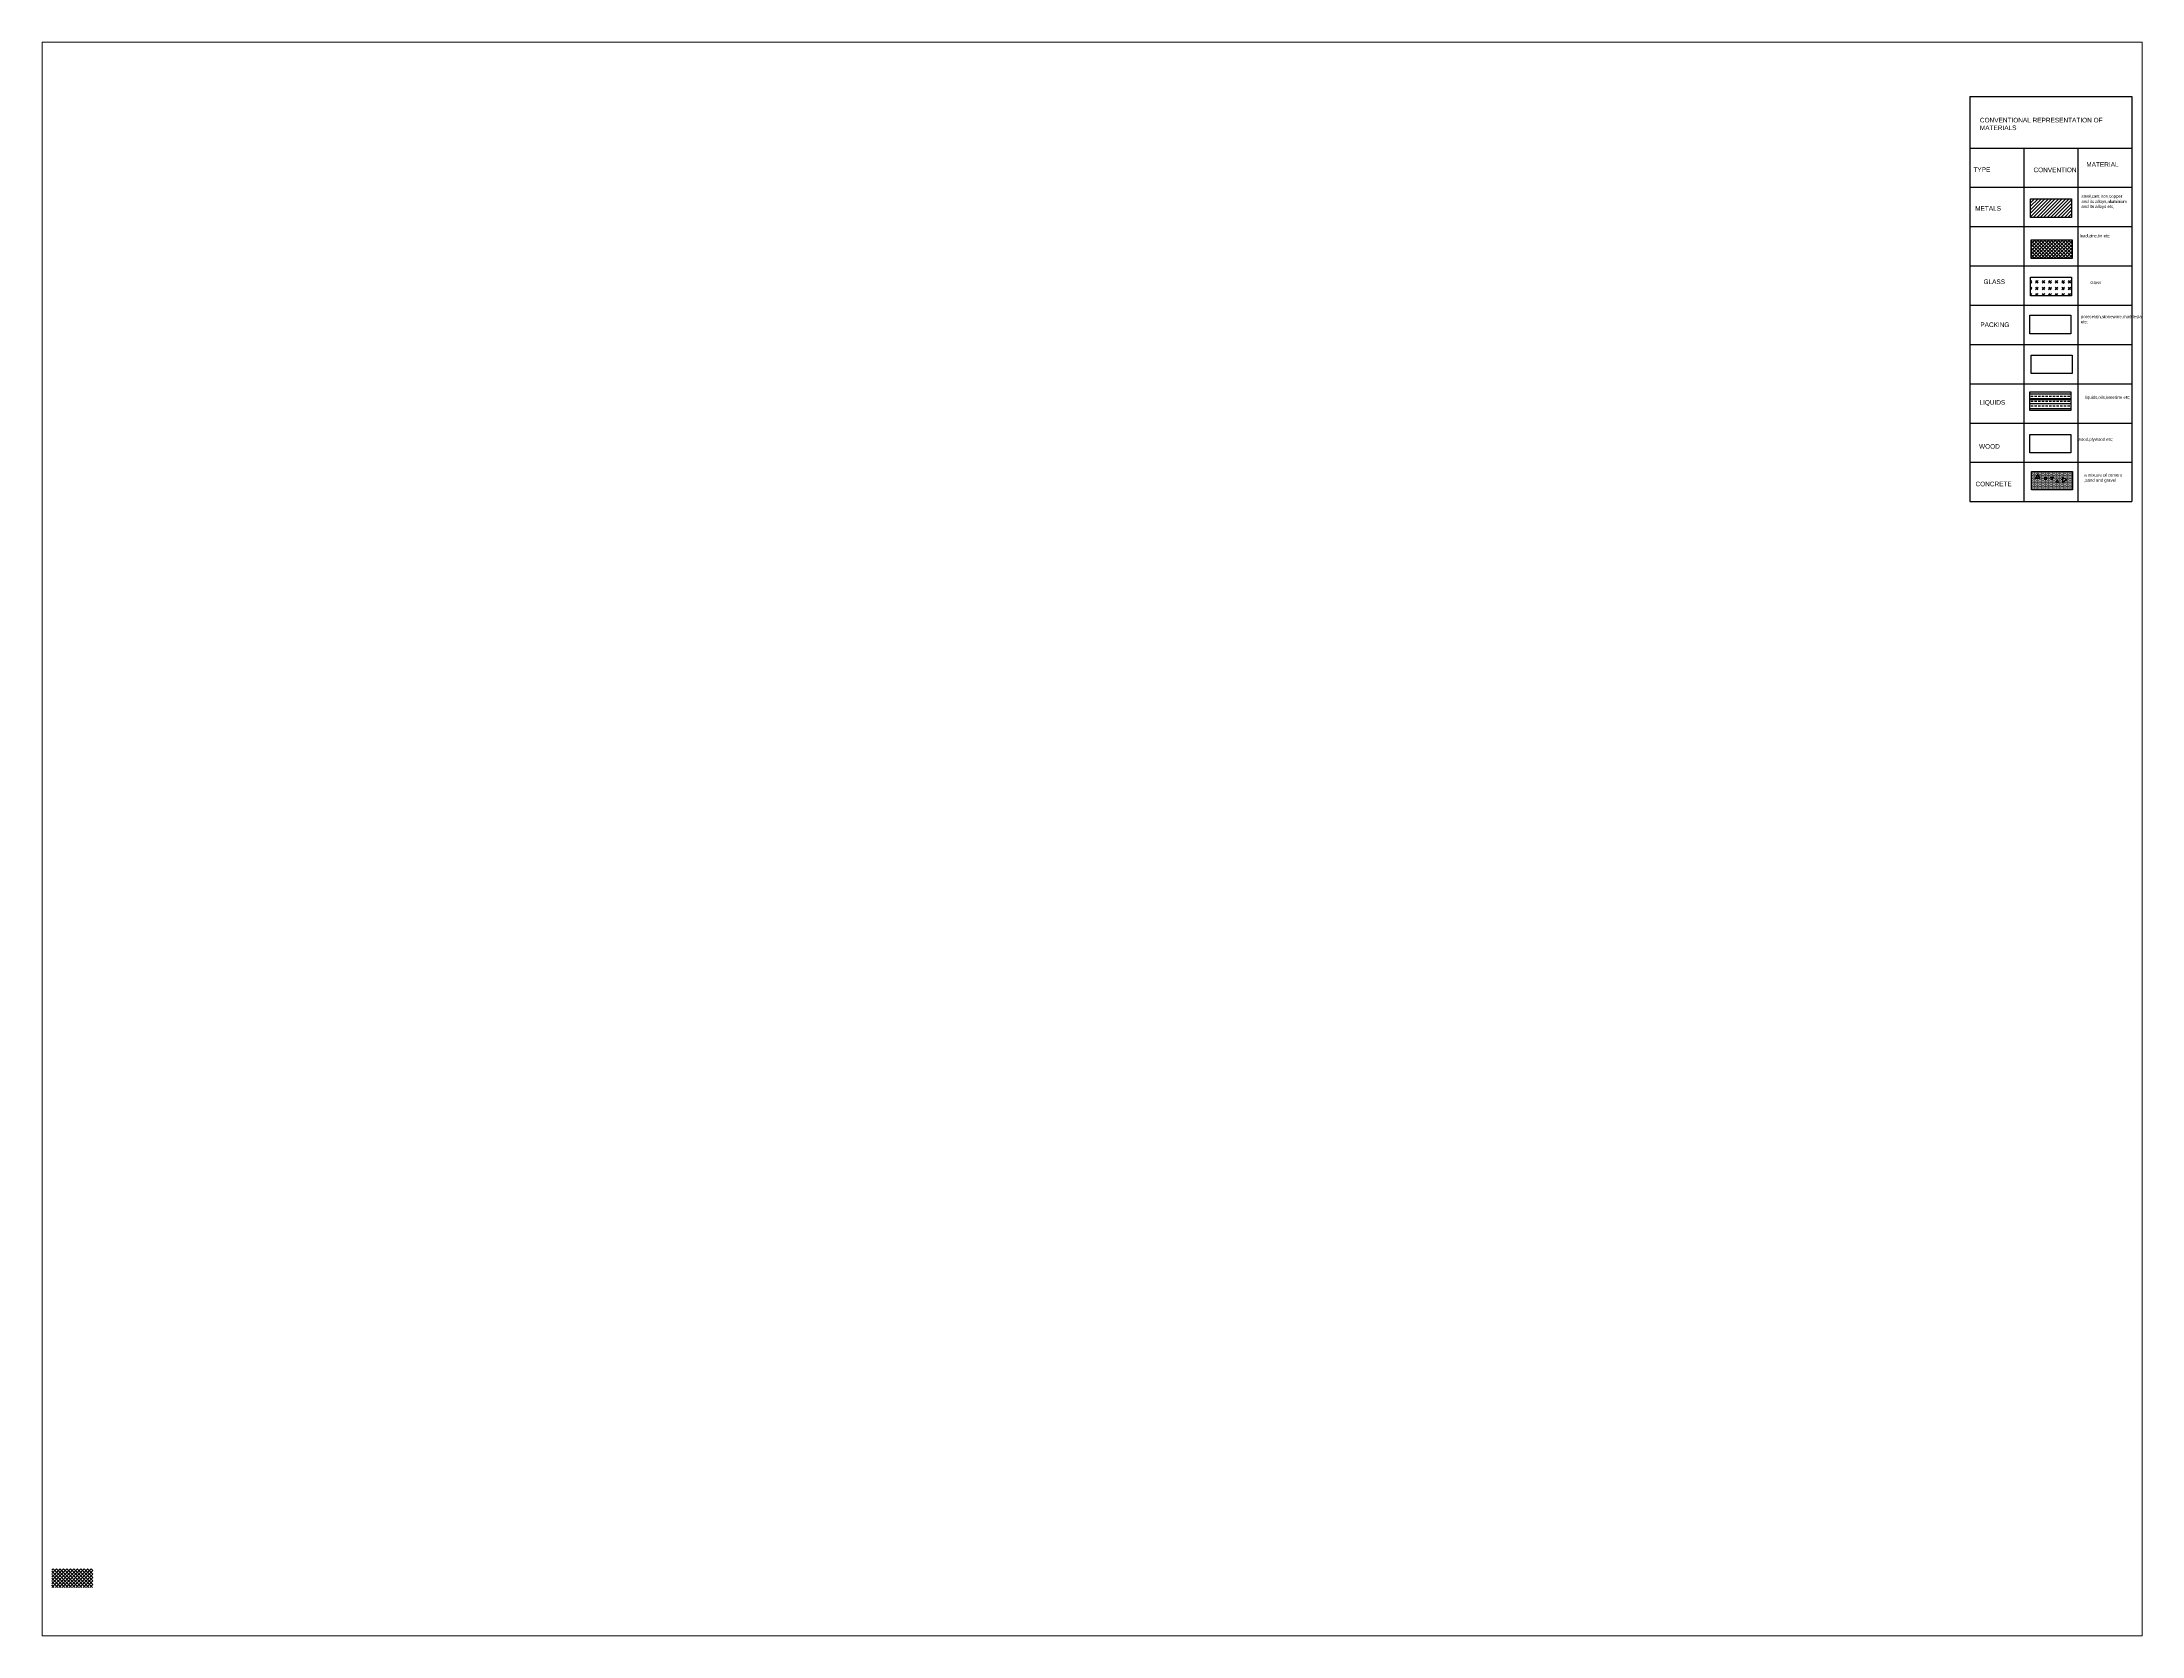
# Paper-space layout 'Layout1' of a CAD drawing. Header units: millimetres. Extents: x 26 to 231, y 20 to 176.
# The model-space entities are those that its viewports show. They can reach past a viewport. Long polylines and large blocks are cut down to what shows.
import ezdxf

# ---------------------------------------------------------------- set-up
doc = ezdxf.new("R2010")
doc.units = ezdxf.units.MM
doc.styles.get("Standard").update_dxf_attribs({"font": 'arial.ttf'})

# ---------------------------------------------------------------- blocks, each defined once
blk = doc.blocks.new('*T1')
at = {"color": 0, "linetype": 'ByBlock', "lineweight": -2, "transparency": 16777216}
for p, q in [((0, 0), (210, 0)), ((0, 0), (0, -526)), ((210, 0), (210, -526)), ((0, -67), (210, -67)), ((70, -67), (70, -526)), ((140, -67), (140, -526)), ((0, -118), (210, -118)), ((0, -169), (210, -169)), ((0, -220), (210, -220)), ((0, -271), (210, -271)), ((0, -322), (210, -322)), ((0, -373), (210, -373)), ((0, -424), (210, -424)), ((0, -475), (210, -475)), ((0, -526), (210, -526))]:
    blk.add_line(p, q, dxfattribs=at)

msp = doc.modelspace()

# ---------------------------------------------------------------- hatches: boundary and pattern name
h = msp.add_hatch()
h.set_pattern_fill('ANSI31', color=256)
h.paths.add_polyline_path([(2600.9, 1789.5), (2547.7, 1789.5), (2547.7, 1765.3), (2600.9, 1765.3)])
h = msp.add_hatch()
h.set_pattern_fill('ANSI37', color=256)
h.paths.add_polyline_path([(2601.6, 1736.4), (2548.4, 1736.4), (2548.4, 1712.3), (2601.6, 1712.3)])
h = msp.add_hatch()
h.set_pattern_fill('GOST_GLASS', color=256)
h.paths.add_polyline_path([(2600.8, 1687.9), (2547.6, 1687.9), (2547.6, 1663.8), (2600.8, 1663.8)])
h = msp.add_hatch()
h.set_pattern_fill('BRASS', color=256)
h.paths.add_polyline_path([(2600, 1539.1), (2546.7, 1539.1), (2546.7, 1515), (2600, 1515)])
h = msp.add_hatch()
h.set_pattern_fill('DOTS', color=256)
h.paths.add_polyline_path([(2601.9, 1435.8), (2548.7, 1435.8), (2548.7, 1411.7), (2601.9, 1411.7)])
h = msp.add_hatch()
h.set_pattern_fill('ANSI37', color=256)
h.paths.add_polyline_path([(31.4, 11.3), (-21.8, 11.3), (-21.8, -12.8), (31.4, -12.8)])

# ---------------------------------------------------------------- linework, layer by layer
msp.add_line((2546.3, 1529.3), (2599.4, 1529.3))
for points in [[(2547.7, 1789.5), (2600.9, 1789.5), (2600.9, 1765.3), (2547.7, 1765.3)], [(2548.4, 1736.4), (2601.6, 1736.4), (2601.6, 1712.3), (2548.4, 1712.3)], [(2547.6, 1687.9), (2600.8, 1687.9), (2600.8, 1663.8), (2547.6, 1663.8)], [(2546.7, 1638.6), (2600, 1638.6), (2600, 1614.5), (2546.7, 1614.5)], [(2548.4, 1586.8), (2601.6, 1586.8), (2601.6, 1562.7), (2548.4, 1562.7)], [(2546.7, 1539.1), (2600, 1539.1), (2600, 1515), (2546.7, 1515)], [(2546.7, 1483.9), (2600, 1483.9), (2600, 1459.8), (2546.7, 1459.8)], [(2548.7, 1435.8), (2601.9, 1435.8), (2601.9, 1411.7), (2548.7, 1411.7)], [(2559.8, 1427.5), (2557, 1432.4), (2554.1, 1427.5)], [(2565.4, 1427.5), (2567.2, 1424.4), (2569, 1427.5)], [(2575.3, 1424.8), (2577.2, 1428.1), (2573.5, 1428.1)], [(2583, 1424.7), (2580.5, 1422.4), (2583.8, 1421.4)], [(2588.7, 1428.1), (2589.2, 1421.4), (2594.8, 1425.1)]]:
    msp.add_lwpolyline(points, close=True)

# ---------------------------------------------------------------- block references
msp.add_blockref('*T1', (2468.9, 1922.6))

# ---------------------------------------------------------------- texts
at = {"attachment_point": 1}
for s, width, heights, insert, char_height in [('CONVENTIONAL REPRESENTATION OF MATERIALS', 173.376, [0], (2481.8, 1894.8), 6), ('TYPE', 59.841, [0], (2473.4, 1830.5), 6), ('CONVENTION', 48.52, [0], (2551.4, 1830.2), 6), ('MATERIAL', 45.608, [0], (2620, 1837.3), 6), ('METALS', 55.86, [0], (2475.7, 1780.2), 6), ('steel,cast iron,copper and its alloys,aluminium and its alloys etc,', 59.531, [0], (2613.6, 1795), 4), ('lead,zinc,tin etc;', 58.717, [0], (2611.4, 1743.7), 4), ('GLASS', 43.447, [0], (2486.5, 1685), 6), ('Glass', 36.149, [2.5], (2625.2, 1682.9), 4), ('porecelain,stoneware,marbleslate etc;', 59.722, [0], (2613, 1638.7), 4), ('PACKING', 46.55, [0], (2482.4, 1629.2), 6), ('LIQUIDS', 49.343, [0], (2481.2, 1528.4), 6), ('liquids,oils,kerosine etc;', 60.689, [0], (2618.2, 1534), 4), ('wood,plywood etc;', 60.031, [0], (2608.9, 1479.5), 4), ('WOOD', 56.095, [0], (2480.7, 1471.3), 6), ('CONCRETE', 62.328, [0], (2476.1, 1422.5), 6), ('a mixture of cement ,sand and gravel', 56.115, [0], (2617.2, 1433.1), 4)]:
    msp.add_mtext_dynamic_manual_height_columns(s, width=width, gutter_width=12.5, heights=heights, dxfattribs=dict(at, insert=insert, char_height=char_height))

psp = doc.layouts.get("Layout1")

# ---------------------------------------------------------------- viewports
at = {"layer": '0'}
psp.add_viewport(center=(128.5, 97.5), size=(205.6, 156), view_center_point=(1328.84, 958.64), view_height=2069.0723, dxfattribs=at)

doc.saveas('drawing.dxf')
